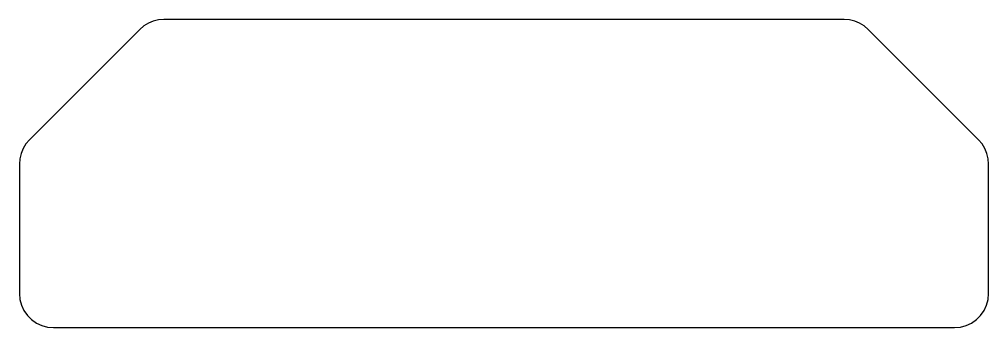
# Model space of a CAD drawing. Extents: x -3.7 to 3.7, y -1.3 to 1.05.
import ezdxf

# ---------------------------------------------------------------- set-up
doc = ezdxf.new("R2010")
doc.units = 0
doc.layers.get('0').update_dxf_attribs({"linetype": 'CONTINUOUS'})

msp = doc.modelspace()

# ---------------------------------------------------------------- linework, layer by layer
msp.add_lwpolyline([(-3.7, -1.04), (-3.6961, -1.0852), (-3.6843, -1.1289), (-3.6652, -1.17), (-3.6392, -1.2071), (-3.6071, -1.2392), (-3.57, -1.2652), (-3.5289, -1.2843), (-3.4851, -1.296), (-3.44, -1.3), (3.44, -1.3), (3.4851, -1.296), (3.5289, -1.2843), (3.57, -1.2652), (3.6071, -1.2392), (3.6392, -1.2071), (3.6652, -1.17), (3.6843, -1.1289), (3.6961, -1.0852), (3.7, -1.04), (3.7, -0.0527), (3.6968, -0.012), (3.6873, 0.0276), (3.6717, 0.0653), (3.6503, 0.1001), (3.6239, 0.1312), (2.7811, 0.9738), (2.7501, 1.0003), (2.7153, 1.0217), (2.6776, 1.0373), (2.638, 1.0468), (2.5973, 1.05), (-2.5973, 1.05), (-2.638, 1.0468), (-2.6776, 1.0373), (-2.7153, 1.0217), (-2.7501, 1.0003), (-2.7811, 0.9738), (-3.6239, 0.1312), (-3.6503, 0.1001), (-3.6717, 0.0653), (-3.6873, 0.0276), (-3.6968, -0.012), (-3.7, -0.0527)], close=True)

doc.saveas('drawing.dxf')
